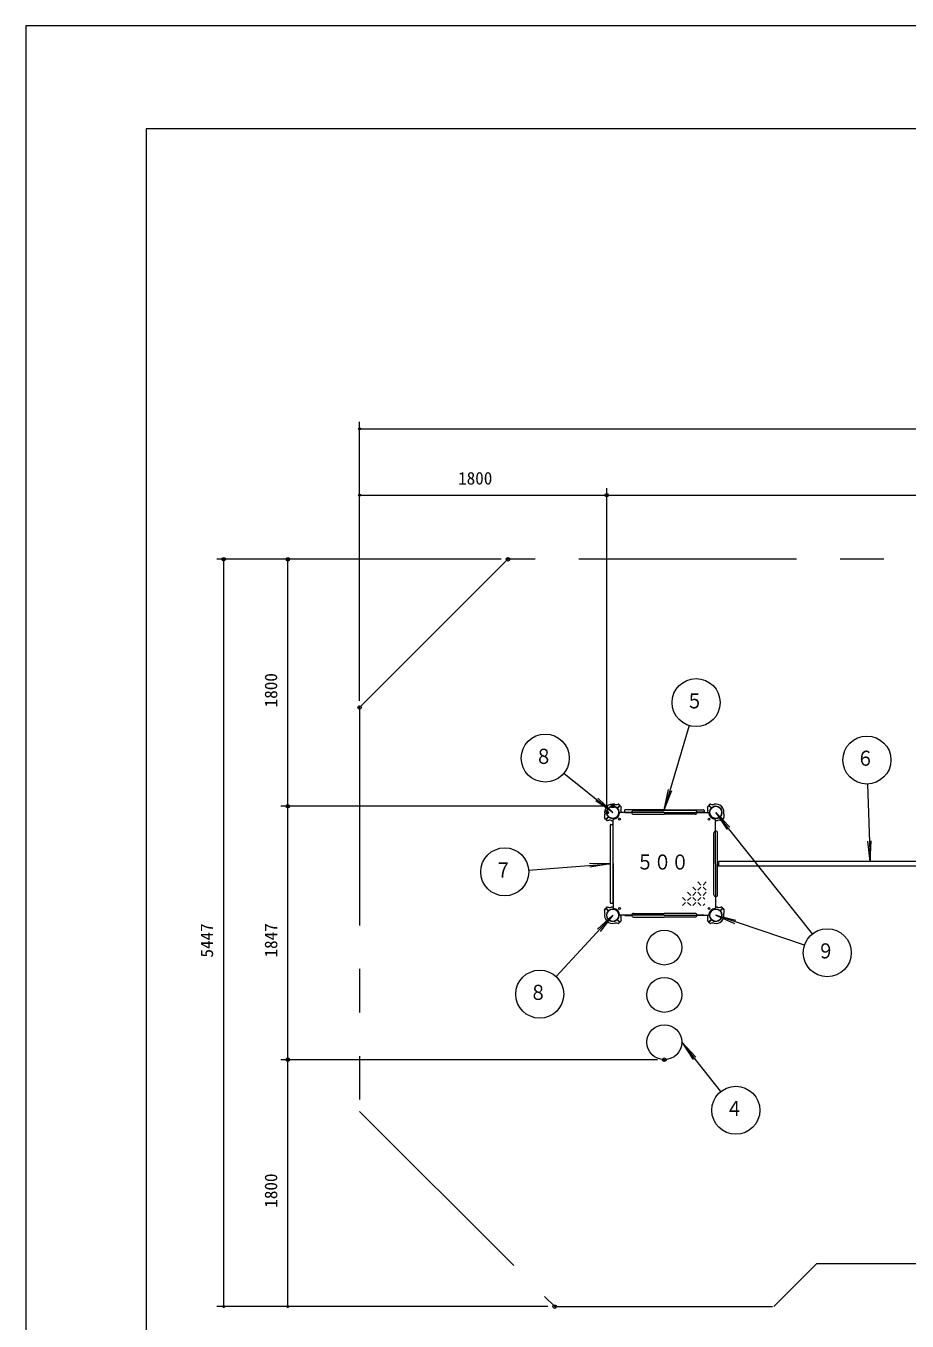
# Model space of a CAD drawing. Units: millimetres on the paper, scale 1:50. Extents: x 0 to 420, y -297 to 594.
# Drawn here: x 0 to 128.4, y 405.2 to 594 of the extents above; entities that cross this region are included whole.
import ezdxf
from ezdxf.enums import TextEntityAlignment as Align

# ---------------------------------------------------------------- set-up
doc = ezdxf.new("R2010")
doc.units = ezdxf.units.MM
doc.header["$PDMODE"] = 32
doc.header["$PDSIZE"] = 0.5
doc.linetypes.add('USER2', pattern=[63.5, 31.75, -6.35, 6.35, -6.35, 6.35, -6.35])
doc.layers.add('DEFPOINTS_4', color=7, linetype='Continuous', lineweight=9)
doc.layers.add('LY_1', color=7, linetype='Continuous', lineweight=9)
doc.styles.add('ＭＳ ゴシック', font='')
doc.styles.get('ＭＳ ゴシック').set_extended_font_data('MS Gothic')

# ---------------------------------------------------------------- blocks, each defined once
blk = doc.blocks.new('-000-_DOTSMALL')
at = {"color": 7, "linetype": 'Continuous', "lineweight": 9}
blk.add_circle((0, 0), 0.0625, dxfattribs=at)
blk.add_circle((0, 0), 0.0625, dxfattribs=at)

msp = doc.modelspace()

# ---------------------------------------------------------------- linework, layer by layer
at = {"layer": 'DEFPOINTS_4'}
for p, q in [((420, 594), (0, 594)), ((0, 594), (0, 297))]:
    msp.add_line(p, q, dxfattribs=at)
at = {"layer": 'LY_1'}
for p, q in [((17.5, 579), (17.5, 312)), ((402.5, 579), (17.5, 579)), ((84.541, 480.051), (84.538, 480.053)), ((84.824, 480.334), (84.821, 480.336)), ((86.16, 480.04), (86.494, 480.373)), ((86.203, 479.997), (86.536, 480.33)), ((86.493, 480.43), (86.386, 480.53)), ((86.594, 480.329), (86.693, 480.223)), ((87.219, 479.636), (87.219, 479.456)), ((93.019, 479.736), (87.319, 479.736)), ((88.519, 479.628), (93.019, 479.628)), ((93.019, 479.736), (98.719, 479.736)), ((97.519, 479.628), (93.019, 479.628)), ((98.819, 479.636), (98.819, 479.456)), ((99.444, 480.329), (99.345, 480.223)), ((99.835, 479.997), (99.502, 480.33)), ((99.877, 480.04), (99.544, 480.373)), ((99.545, 480.43), (99.651, 480.53)), ((101.214, 480.334), (101.216, 480.336)), ((101.497, 480.051), (101.499, 480.053)), ((84.444, 478.382), (84.337, 478.497)), ((84.835, 478.714), (84.502, 478.381)), ((84.877, 478.672), (84.544, 478.338)), ((84.545, 478.281), (84.66, 478.174)), ((85.549, 471.856), (85.549, 478.263)), ((93.019, 479.326), (86.611, 479.326)), ((87.279, 479.388), (87.279, 479.324)), ((87.279, 479.388), (88.249, 479.388)), ((87.279, 479.324), (88.249, 479.324)), ((88.519, 479.084), (93.019, 479.084)), ((93.019, 479.326), (99.427, 479.326)), ((97.519, 479.084), (93.019, 479.084)), ((98.759, 479.388), (97.789, 479.388)), ((98.759, 479.324), (97.789, 479.324)), ((98.759, 479.388), (98.759, 479.324)), ((100.489, 471.856), (100.489, 478.263)), ((101.16, 478.672), (101.494, 478.338)), ((101.203, 478.714), (101.536, 478.381)), ((101.493, 478.281), (101.378, 478.174)), ((101.594, 478.382), (101.701, 478.497)), ((85.139, 477.506), (85.139, 466.206)), ((85.239, 477.606), (85.419, 477.606)), ((85.519, 477.506), (85.519, 466.206)), ((100.247, 467.356), (100.247, 476.356)), ((100.791, 467.356), (100.791, 476.356)), ((145.119, 472.196), (100.919, 472.196)), ((100.919, 472.196), (100.919, 471.516)), ((85.549, 471.856), (85.549, 465.448)), ((100.489, 471.856), (100.489, 465.448)), ((145.119, 471.516), (100.919, 471.516)), ((84.444, 465.329), (84.337, 465.214)), ((84.835, 464.997), (84.502, 465.33)), ((84.877, 465.04), (84.544, 465.373)), ((84.545, 465.43), (84.66, 465.538)), ((85.239, 466.106), (85.419, 466.106)), ((88.519, 464.628), (93.019, 464.628)), ((97.519, 464.628), (93.019, 464.628)), ((101.16, 465.04), (101.494, 465.373)), ((101.203, 464.997), (101.536, 465.33)), ((101.493, 465.43), (101.378, 465.538)), ((101.594, 465.329), (101.701, 465.214)), ((84.541, 463.66), (84.538, 463.658)), ((84.824, 463.378), (84.821, 463.375)), ((86.16, 463.672), (86.494, 463.338)), ((86.203, 463.714), (86.536, 463.381)), ((86.493, 463.281), (86.386, 463.182)), ((86.594, 463.382), (86.693, 463.488)), ((93.019, 464.386), (86.611, 464.386)), ((87.279, 464.388), (88.249, 464.388)), ((87.279, 464.324), (87.279, 464.388)), ((87.279, 464.324), (88.249, 464.324)), ((88.519, 464.084), (93.019, 464.084)), ((93.019, 464.386), (99.427, 464.386)), ((97.519, 464.084), (93.019, 464.084)), ((98.759, 464.388), (97.789, 464.388)), ((98.759, 464.324), (97.789, 464.324)), ((98.759, 464.324), (98.759, 464.388)), ((99.444, 463.382), (99.345, 463.488)), ((99.835, 463.714), (99.502, 463.381)), ((99.877, 463.672), (99.544, 463.338)), ((99.545, 463.281), (99.651, 463.182)), ((101.214, 463.378), (101.216, 463.375)), ((101.497, 463.66), (101.499, 463.658))]:
    msp.add_line(p, q, dxfattribs=at)
at = {"layer": 'LY_1', "lineweight": 18}
for p, q in [((48.628, 495.636), (48.628, 536.272)), ((48.628, 535.272), (258.899, 535.272)), ((48.628, 525.596), (84.628, 525.596)), ((84.628, 480.356), (84.628, 526.596)), ((84.628, 525.596), (218.899, 525.596)), ((69.238, 516.247), (27.82, 516.247)), ((28.82, 407.306), (28.82, 516.247)), ((38.165, 480.247), (38.165, 516.247)), ((96.657, 491.999), (93.019, 479.736)), ((78.398, 485.075), (85.519, 479.356)), ((122.651, 483.49), (123.019, 472.196)), ((93.019, 479.736), (93.618, 482.675)), ((93.019, 479.736), (94.12, 482.526)), ((84.519, 480.247), (37.165, 480.247)), ((38.165, 443.306), (38.165, 480.247)), ((85.519, 479.356), (83.025, 481.023)), ((85.519, 479.356), (83.353, 481.431)), ((114.591, 461.642), (100.519, 479.356)), ((100.519, 479.356), (102.583, 477.178)), ((100.519, 479.356), (102.173, 476.853)), ((123.019, 472.196), (122.66, 475.174)), ((123.019, 472.196), (123.183, 475.191)), ((73.255, 470.951), (85.139, 471.856)), ((85.139, 471.856), (82.139, 471.889)), ((85.139, 471.856), (82.179, 471.368)), ((97.167, 468.458), (97.617, 468.008)), ((97.917, 469.208), (98.367, 468.758)), ((98.367, 468.458), (97.917, 468.008)), ((99.117, 469.208), (98.667, 468.758)), ((98.667, 468.458), (99.117, 468.008)), ((95.667, 466.958), (96.117, 466.508)), ((96.417, 467.708), (96.867, 467.258)), ((96.867, 466.958), (96.417, 466.508)), ((97.617, 467.708), (97.167, 467.258)), ((97.167, 466.958), (97.617, 466.508)), ((97.917, 467.708), (98.367, 467.258)), ((98.367, 466.958), (97.917, 466.508)), ((99.117, 467.708), (98.667, 467.258)), ((98.667, 466.958), (98.906, 466.718)), ((96.117, 466.208), (95.667, 465.758)), ((96.417, 466.208), (96.867, 465.758)), ((97.617, 466.208), (97.167, 465.758)), ((97.917, 466.208), (98.367, 465.758)), ((98.934, 466.025), (98.667, 465.758)), ((77.243, 455.425), (85.519, 464.356)), ((85.519, 464.356), (83.296, 462.341)), ((85.519, 464.356), (83.679, 461.986)), ((113.45, 460.015), (100.519, 464.356)), ((100.519, 464.356), (103.435, 463.653)), ((100.519, 464.356), (103.269, 463.157)), ((101.269, 438.674), (95.569, 445.856)), ((95.569, 445.856), (97.632, 443.677)), ((95.569, 445.856), (97.222, 443.352)), ((92.019, 443.306), (37.165, 443.306)), ((38.165, 407.306), (38.165, 443.306)), ((76.051, 407.306), (27.82, 407.306))]:
    msp.add_line(p, q, dxfattribs=at)
at = {"layer": 'LY_1', "linetype": 'USER2', "lineweight": 18}
for p, q in [((70.238, 516.247), (48.628, 494.636)), ((175.8, 516.247), (70.238, 516.247)), ((48.628, 494.636), (48.628, 435.729)), ((48.628, 435.729), (77.051, 407.306)), ((108.987, 407.306), (115.265, 413.584)), ((115.265, 413.584), (169.907, 413.584)), ((77.051, 407.306), (108.987, 407.306))]:
    msp.add_line(p, q, dxfattribs=at)
at = {"layer": 'LY_1', "lineweight": 18}
for centre in [(97.653, 495.354), (75.67, 487.267), (122.537, 486.988), (69.765, 470.685), (116.768, 458.901), (74.864, 452.858), (103.445, 435.933)]:
    msp.add_circle(centre, 3.5, dxfattribs=at)
at = {"layer": 'LY_1'}
for centre, radius in [((85.519, 479.356), 0.891), ((100.519, 479.356), 0.891), ((86.509, 478.366), 0.13), ((99.529, 478.366), 0.13), ((85.519, 464.356), 0.891), ((86.509, 465.346), 0.13), ((99.529, 465.346), 0.13), ((100.519, 464.356), 0.891), ((93.019, 459.656), 2.55), ((93.019, 452.756), 2.55), ((93.019, 445.856), 2.55)]:
    msp.add_circle(centre, radius, dxfattribs=at)
for centre, radius, start, end in [((85.519, 479.356), 1.2, 135, 192.27281), ((84.553, 480.067), 0.02, 143.62693, 225), ((85.519, 479.356), 1.22, 135, 143.62693), ((85.519, 479.356), 0.9, 135, 220.72934), ((85.519, 479.356), 1.22, 126.37307, 135), ((85.519, 479.356), 1.2, 77.72719, 135), ((84.807, 480.322), 0.02, 45, 126.37307), ((85.519, 479.356), 0.9, 49.27066, 135), ((85.986, 481.505), 1, 257.72719, 287.54116), ((86.132, 480.068), 0.04, 229.27066, 315), ((85.519, 479.356), 0.9, 315, 40.72934), ((86.231, 479.969), 0.04, 135, 220.72934), ((86.318, 480.457), 0.1, 47, 107.54116), ((86.465, 480.401), 0.04, 315, 47), ((86.564, 480.302), 0.04, 43, 135), ((87.669, 479.823), 1, 162.45884, 192.27281), ((85.519, 479.356), 1.2, 358.56746, 12.27281), ((86.62, 480.155), 0.1, 342.45884, 43), ((87.319, 479.636), 0.1, 90, 180), ((88.519, 479.356), 0.272, 90, 270), ((97.519, 479.356), 0.272, 270, 90), ((98.719, 479.636), 0.1, 0, 90), ((99.418, 480.155), 0.1, 137, 197.54116), ((100.519, 479.356), 1.2, 167.72719, 181.43254), ((98.369, 479.823), 1, 347.72719, 17.54116), ((99.473, 480.302), 0.04, 45, 137), ((99.572, 480.401), 0.04, 133, 225), ((100.519, 479.356), 0.9, 139.27066, 225), ((99.72, 480.457), 0.1, 72.45884, 133), ((100.051, 481.505), 1, 252.45884, 282.27281), ((99.807, 479.969), 0.04, 319.27066, 45), ((99.906, 480.068), 0.04, 225, 310.72934), ((100.519, 479.356), 0.9, 45, 130.72934), ((100.519, 479.356), 1.2, 45, 102.27281), ((100.519, 479.356), 0.9, 319.27066, 45), ((101.23, 480.322), 0.02, 53.62693, 135), ((100.519, 479.356), 1.22, 45, 53.62693), ((100.519, 479.356), 1.2, 347.72719, 45), ((100.519, 479.356), 1.22, 36.37307, 45), ((101.485, 480.067), 0.02, 315, 36.37307), ((84.418, 478.556), 0.1, 162.45884, 223), ((83.369, 478.888), 1, 342.45884, 12.27281), ((84.473, 478.409), 0.04, 223, 315), ((84.572, 478.31), 0.04, 135, 227), ((84.72, 478.255), 0.1, 227, 287.54116), ((85.051, 477.206), 1, 77.72719, 107.54116), ((84.807, 478.742), 0.04, 315, 40.72934), ((84.906, 478.643), 0.04, 49.27066, 135), ((85.519, 479.356), 0.9, 229.27066, 315), ((85.519, 479.356), 1.2, 257.72719, 271.43254), ((85.649, 478.263), 0.1, 96.78718, 180), ((85.519, 479.356), 1, 276.78718, 353.21282), ((86.611, 479.226), 0.1, 90, 173.21282), ((99.427, 479.226), 0.1, 6.78718, 90), ((100.519, 479.356), 1, 186.78718, 263.21282), ((100.519, 479.356), 0.9, 225, 310.72934), ((100.389, 478.263), 0.1, 0, 83.21282), ((100.519, 479.356), 1.2, 268.56746, 282.27281), ((100.986, 477.206), 1, 72.45884, 102.27281), ((101.132, 478.643), 0.04, 45, 130.72934), ((101.231, 478.742), 0.04, 139.27066, 225), ((101.318, 478.255), 0.1, 252.45884, 313), ((101.465, 478.31), 0.04, 313, 45), ((101.564, 478.409), 0.04, 225, 317), ((102.669, 478.888), 1, 167.72719, 197.54116), ((101.62, 478.556), 0.1, 317, 17.54116), ((85.239, 477.506), 0.1, 90, 180), ((85.419, 477.506), 0.1, 0, 90), ((100.519, 476.356), 0.272, 0, 180), ((100.519, 467.356), 0.272, 180, 0), ((84.418, 465.155), 0.1, 137, 197.54116), ((85.519, 464.356), 1.2, 167.72719, 225), ((83.369, 464.823), 1, 347.72719, 17.54116), ((84.473, 465.302), 0.04, 45, 137), ((84.572, 465.401), 0.04, 133, 225), ((85.519, 464.356), 0.9, 139.27066, 225), ((84.72, 465.457), 0.1, 72.45884, 133), ((85.051, 466.505), 1, 252.45884, 282.27281), ((84.807, 464.969), 0.04, 319.27066, 45), ((84.906, 465.068), 0.04, 225, 310.72934), ((85.519, 464.356), 0.9, 45, 130.72934), ((85.239, 466.206), 0.1, 180, 270), ((85.519, 464.356), 1.2, 88.56746, 102.27281), ((85.419, 466.206), 0.1, 270, 0), ((85.649, 465.448), 0.1, 180, 263.21282), ((85.519, 464.356), 1, 6.78718, 83.21282), ((85.519, 464.356), 0.9, 319.27066, 45), ((86.611, 464.486), 0.1, 186.78718, 270), ((88.519, 464.356), 0.272, 90, 270), ((97.519, 464.356), 0.272, 270, 90), ((99.427, 464.486), 0.1, 270, 353.21282), ((100.519, 464.356), 1, 96.78718, 173.21282), ((100.519, 464.356), 0.9, 135, 220.72934), ((100.519, 464.356), 0.9, 49.27066, 135), ((100.389, 465.448), 0.1, 276.78718, 0), ((100.519, 464.356), 1.2, 77.72719, 91.43254), ((100.986, 466.505), 1, 257.72719, 287.54116), ((101.132, 465.068), 0.04, 229.27066, 315), ((100.519, 464.356), 0.9, 315, 40.72934), ((101.231, 464.969), 0.04, 135, 220.72934), ((101.318, 465.457), 0.1, 47, 107.54116), ((100.519, 464.356), 1.2, 315, 12.27281), ((101.465, 465.401), 0.04, 315, 47), ((101.564, 465.302), 0.04, 43, 135), ((102.669, 464.823), 1, 162.45884, 192.27281), ((101.62, 465.155), 0.1, 342.45884, 43), ((84.553, 463.644), 0.02, 135, 216.37307), ((85.519, 464.356), 1.22, 216.37307, 225), ((85.519, 464.356), 1.22, 225, 233.62693), ((85.519, 464.356), 1.2, 225, 282.27281), ((84.807, 463.389), 0.02, 233.62693, 315), ((85.519, 464.356), 0.9, 225, 310.72934), ((85.986, 462.206), 1, 72.45884, 102.27281), ((86.132, 463.643), 0.04, 45, 130.72934), ((86.231, 463.742), 0.04, 139.27066, 225), ((86.318, 463.255), 0.1, 252.45884, 313), ((86.465, 463.31), 0.04, 313, 45), ((86.564, 463.409), 0.04, 225, 317), ((87.669, 463.888), 1, 167.72719, 197.54116), ((85.519, 464.356), 1.2, 347.72719, 1.43254), ((86.62, 463.556), 0.1, 317, 17.54116), ((99.418, 463.556), 0.1, 162.45884, 223), ((100.519, 464.356), 1.2, 178.56746, 192.27281), ((98.369, 463.888), 1, 342.45884, 12.27281), ((99.473, 463.409), 0.04, 223, 315), ((99.572, 463.31), 0.04, 135, 227), ((99.72, 463.255), 0.1, 227, 287.54116), ((100.051, 462.206), 1, 77.72719, 107.54116), ((99.807, 463.742), 0.04, 315, 40.72934), ((99.906, 463.643), 0.04, 49.27066, 135), ((100.519, 464.356), 0.9, 229.27066, 315), ((100.519, 464.356), 1.2, 257.72719, 315), ((101.23, 463.389), 0.02, 225, 306.37307), ((100.519, 464.356), 1.22, 306.37307, 315), ((100.519, 464.356), 1.22, 315, 323.62693), ((101.485, 463.644), 0.02, 323.62693, 45)]:
    msp.add_arc(centre, radius, start, end, dxfattribs=at)
for p in [(84.628, 525.596), (28.82, 516.247), (38.165, 516.247), (70.238, 516.247), (70.238, 516.247), (48.628, 494.636), (48.628, 494.636), (38.165, 480.247), (84.628, 479.356), (84.628, 479.356), (85.519, 480.247), (85.519, 480.247), (38.165, 443.306), (93.019, 443.306), (77.051, 407.306)]:
    msp.add_point(p, dxfattribs=at)

# ---------------------------------------------------------------- block references
at = {"layer": 'LY_1', "xscale": 2.32, "yscale": 2.32}
for p, rotation in [((48.628, 535.272), 180), ((48.628, 525.596), 180), ((84.628, 525.596), 180), ((28.82, 516.247), 90), ((38.165, 516.247), 90), ((38.165, 480.247), 270), ((38.165, 480.247), 90), ((38.165, 443.306), 270), ((38.165, 443.306), 90), ((28.82, 407.306), 270), ((38.165, 407.306), 270)]:
    msp.add_blockref('-000-_DOTSMALL', p, dxfattribs=dict(at, rotation=rotation))
msp.add_blockref('-000-_DOTSMALL', (84.628, 525.596), dxfattribs=at)

# ---------------------------------------------------------------- texts
at = {"layer": 'LY_1', "style": 'ＭＳ ゴシック'}
msp.add_text('1800', height=1.833, dxfattribs=at).set_placement((62.974, 526.596), align=Align.BOTTOM_LEFT)
for s, p in [('1800', (37.165, 494.668)), ('5447', (27.82, 458.193)), ('1847', (37.165, 458.204)), ('1800', (37.165, 421.727))]:
    msp.add_text(s, height=1.833, rotation=90, dxfattribs=at).set_placement(p, align=Align.BOTTOM_LEFT)
at = {"layer": 'LY_1', "style": 'ＭＳ ゴシック', "width": 0.85}
for s, p in [('５', (96.153, 493.854)), ('８', (74.17, 485.767)), ('６', (121.037, 485.488)), ('７', (68.265, 469.185)), ('５００', (88.936, 470.356)), ('９', (115.268, 457.401)), ('８', (73.364, 451.358)), ('４', (101.945, 434.433))]:
    msp.add_text(s, height=2.199, dxfattribs=at).set_placement(p, align=Align.BOTTOM_LEFT)

doc.saveas('drawing.dxf')
